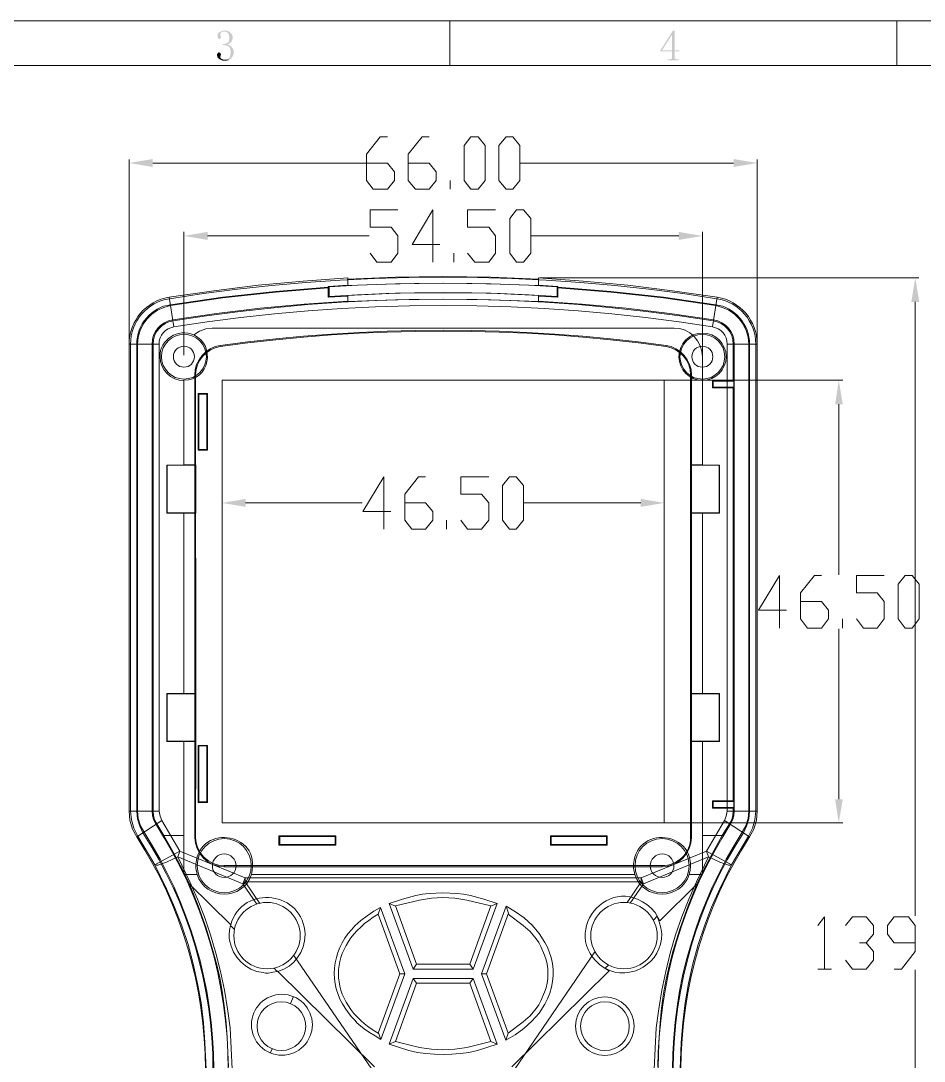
# Model space of a CAD drawing. Header units: millimetres. Extents: x 0 to 210, y 1 to 151.
# Drawn here: x 53.9 to 106.6, y 89.8 to 150.5 of the extents above; entities that cross this region are included whole.
import ezdxf

# ---------------------------------------------------------------- set-up
doc = ezdxf.new("R2010")
doc.units = ezdxf.units.MM

msp = doc.modelspace()

# ---------------------------------------------------------------- hatches: boundary and pattern name
h = msp.add_hatch(color=7)
h.dxf.hatch_style = 2
h.paths.add_polyline_path([(65.756916, 149.882883), (65.841573, 149.882883), (65.883901, 149.861719), (65.926229, 149.840555), (65.968557, 149.819391), (66.032049, 149.692406), (66.053213, 149.628914), (66.053213, 149.438437), (66.032049, 149.374945), (66.032049, 149.332617), (66.010885, 149.290289), (65.968557, 149.247961), (65.926229, 149.226797), (65.883901, 149.205632), (65.799244, 149.163304), (65.67226, 149.163304), (65.67226, 149.099812), (65.799244, 149.099812), (65.841573, 149.078648), (65.905065, 149.078648), (65.989721, 149.03632), (66.010885, 149.015156), (66.053213, 148.993992), (66.053213, 148.972828), (66.074378, 148.951663), (66.095542, 148.909335), (66.116706, 148.845843), (66.116706, 148.803515), (66.13787, 148.740023), (66.13787, 148.634202), (66.116706, 148.57071), (66.116706, 148.528382), (66.095542, 148.46489), (66.095542, 148.422561), (66.074378, 148.401397), (66.053213, 148.359069), (66.032049, 148.359069), (66.010885, 148.316741), (65.926229, 148.274413), (65.862737, 148.253249), (65.756916, 148.253249), (66.053213, 148.253249), (66.13787, 148.295577), (66.201362, 148.359069), (66.307182, 148.57071), (66.307182, 148.782351), (66.286018, 148.824679), (66.264854, 148.888171), (66.24369, 148.930499), (66.222526, 148.930499), (66.201362, 148.972828), (66.159034, 149.015156), (66.13787, 149.03632), (66.095542, 149.057484), (66.032049, 149.099812), (65.989721, 149.120976), (65.926229, 149.14214), (65.968557, 149.14214), (66.032049, 149.184468), (66.116706, 149.226797), (66.13787, 149.269125), (66.180198, 149.290289), (66.180198, 149.311453), (66.222526, 149.396109), (66.24369, 149.459602), (66.24369, 149.60775), (66.222526, 149.650078), (66.222526, 149.692406), (66.201362, 149.734735), (66.053213, 149.882883), (66.010885, 149.904047), (65.947393, 149.925211), (65.905065, 149.946375), (65.862737, 149.946375), (65.799244, 149.946375), (65.67226, 149.946375), (65.587604, 149.904047), (65.460619, 149.840555), (65.418291, 149.798227), (65.375963, 149.713571), (65.375963, 149.523094), (65.397127, 149.50193), (65.481783, 149.459602), (65.502947, 149.480766), (65.545275, 149.50193), (65.56644, 149.523094), (65.56644, 149.586586), (65.524111, 149.671242), (65.524111, 149.734735), (65.545275, 149.798227), (65.608768, 149.861719), (65.67226, 149.882883)])
h = msp.add_hatch(color=7)
h.dxf.hatch_style = 2
h.paths.add_polyline_path([(91.873396, 149.692406), (91.873396, 148.803515), (91.301966, 148.803515), (92.042709, 148.803515), (92.042709, 149.946375), (91.936889, 149.946375), (91.196146, 148.782351), (91.196146, 148.740023), (91.873396, 148.740023), (91.873396, 148.337905), (91.852232, 148.295577), (91.831068, 148.295577), (91.78874, 148.274413), (91.619427, 148.274413), (91.619427, 148.210921), (92.275514, 148.210921), (92.275514, 148.274413), (92.127365, 148.274413), (92.085037, 148.295577), (92.042709, 148.337905), (92.042709, 148.740023), (92.317842, 148.740023), (92.317842, 148.803515), (91.301966, 148.803515)])
h = msp.add_hatch(color=7)
h.dxf.hatch_style = 2
h.paths.add_polyline_path([(65.439455, 148.67653), (65.418291, 148.67653), (65.375963, 148.634202), (65.375963, 148.613038), (65.333635, 148.57071), (65.333635, 148.507218), (65.354799, 148.443725), (65.354799, 148.401397), (65.397127, 148.359069), (65.418291, 148.316741), (65.460619, 148.295577), (65.481783, 148.274413), (65.524111, 148.253249), (65.587604, 148.232085), (65.67226, 148.189756), (65.862737, 148.189756), (65.926229, 148.210921), (65.968557, 148.210921), (66.053213, 148.253249), (65.693424, 148.253249), (65.56644, 148.316741), (65.524111, 148.359069), (65.524111, 148.401397), (65.545275, 148.46489), (65.545275, 148.507218), (65.56644, 148.549546), (65.56644, 148.57071), (65.545275, 148.613038), (65.524111, 148.634202), (65.502947, 148.655366)])
h = msp.add_hatch(color=7)
h.dxf.hatch_style = 2
h.paths.add_polyline_path([(61.587592, 142.45429), (61.587592, 141.98868), (60.211926, 142.221485)])
h = msp.add_hatch(color=7)
h.dxf.hatch_style = 2
h.paths.add_polyline_path([(95.471291, 142.45429), (95.471291, 141.98868), (96.846956, 142.221485)])
h = msp.add_hatch(color=7)
h.dxf.hatch_style = 2
h.paths.add_polyline_path([(64.783368, 138.200309), (64.783368, 137.734699), (63.407703, 137.967504)])
h = msp.add_hatch(color=7)
h.dxf.hatch_style = 2
h.paths.add_polyline_path([(92.275514, 138.200309), (92.275514, 137.734699), (93.651179, 137.967504)])
h = msp.add_hatch(color=7)
h.dxf.hatch_style = 2
h.paths.add_polyline_path([(105.841692, 134.11564), (106.307302, 134.11564), (106.074497, 135.51247)])
h = msp.add_hatch(color=7)
h.dxf.hatch_style = 2
h.paths.add_polyline_path([(101.397234, 128.147369), (101.84168, 128.147369), (101.608875, 129.544198)])
h = msp.add_hatch(color=7)
h.dxf.hatch_style = 2
h.paths.add_polyline_path([(67.005597, 122.623543), (67.005597, 122.157933), (65.629932, 122.390738)])
h = msp.add_hatch(color=7)
h.dxf.hatch_style = 2
h.paths.add_polyline_path([(90.053285, 122.623543), (90.053285, 122.157933), (91.428951, 122.390738)])
h = msp.add_hatch(color=7)
h.dxf.hatch_style = 2
h.paths.add_polyline_path([(101.397234, 105.099681), (101.84168, 105.099681), (101.608875, 103.724015)])

# ---------------------------------------------------------------- linework, layer by layer
at = {"color": 7, "lineweight": 0}
for points in [[(0.127091, 150.517806), (209.884331, 150.517806)], [(78.920977, 150.517806), (78.920977, 147.914623)], [(104.995129, 150.517806), (104.995129, 147.914623)], [(2.730273, 147.914623), (207.259984, 147.914623)], [(74.053237, 142.221485), (75.280754, 142.221485), (75.682872, 141.713547), (75.682872, 141.205609), (75.280754, 140.697671), (74.455355, 140.697671), (74.053237, 141.205609), (74.053237, 142.729423), (74.857473, 143.745299), (75.280754, 143.745299)], [(76.487107, 142.221485), (77.714624, 142.221485), (78.116742, 141.713547), (78.116742, 141.205609), (77.714624, 140.697671), (76.910389, 140.697671), (76.487107, 141.205609), (76.487107, 142.729423), (77.312506, 143.745299), (77.714624, 143.745299)], [(60.211926, 130.644731), (60.211926, 142.433126)], [(61.587592, 142.221485), (74.010909, 142.221485)], [(95.471291, 142.221485), (83.047973, 142.221485)], [(96.846956, 131.406638), (96.846956, 142.433126)], [(78.942141, 140.697671), (78.942141, 141.205609)], [(74.264878, 136.951628), (74.666996, 136.44369), (75.492395, 136.44369), (75.894513, 136.951628), (75.894513, 137.967504), (75.492395, 138.475442), (74.264878, 138.475442), (74.264878, 139.491318), (75.894513, 139.491318)], [(78.328382, 137.459566), (76.719912, 137.459566), (77.926265, 139.491318), (77.926265, 136.44369)], [(79.958017, 136.951628), (80.381299, 136.44369), (81.185534, 136.44369), (81.587651, 136.951628), (81.587651, 137.967504), (81.185534, 138.475442), (79.958017, 138.475442), (79.958017, 139.491318), (81.587651, 139.491318)], [(63.407703, 131.00452), (63.407703, 138.200309)], [(64.783368, 137.967504), (74.22255, 137.967504)], [(92.275514, 137.967504), (83.682896, 137.967504)], [(93.651179, 131.00452), (93.651179, 138.200309)], [(79.153782, 136.44369), (79.153782, 136.951628)], [(72.973869, 135.51247), (70.370687, 135.321993), (67.74634, 135.089188), (65.143158, 134.771727), (62.539975, 134.390773), (62.295444, 134.340039), (62.059125, 134.267964), (61.832088, 134.175697), (61.615403, 134.064384), (61.410138, 133.935172), (61.217365, 133.789209), (61.038152, 133.627642), (60.873568, 133.451617), (60.724685, 133.262282), (60.59257, 133.060784), (60.478293, 132.84827), (60.382925, 132.625887), (60.307535, 132.394782), (60.253192, 132.156102), (60.220966, 131.910995), (60.211926, 131.660607)], [(94.497743, 134.306117), (92.516733, 134.601691), (90.529713, 134.857855), (88.537539, 135.074609), (86.541072, 135.251953), (84.54117, 135.389888), (82.538692, 135.488412), (80.534496, 135.547527), (78.529441, 135.567232), (76.524387, 135.547527), (74.520191, 135.488412), (72.517712, 135.389888), (70.51781, 135.251953), (68.521343, 135.074609), (66.52917, 134.857855), (64.542149, 134.601691), (62.56114, 134.306117)], [(84.085013, 135.448978), (81.312518, 135.554798), (78.518859, 135.597126), (75.746364, 135.554798), (72.973869, 135.448978)], [(72.973869, 135.51247), (72.973869, 135.068024)], [(84.085013, 135.068024), (84.085013, 135.51247)], [(96.846956, 131.660607), (96.837916, 131.910995), (96.80569, 132.156102), (96.751347, 132.394782), (96.675957, 132.625887), (96.580589, 132.84827), (96.466313, 133.060784), (96.334198, 133.262282), (96.185314, 133.451617), (96.020731, 133.627642), (95.841518, 133.789209), (95.648744, 133.935172), (95.44348, 134.064384), (95.226794, 134.175697), (94.999757, 134.267964), (94.763438, 134.340039), (94.518907, 134.390773), (91.915725, 134.771727), (89.312542, 135.089188), (86.688196, 135.321993), (84.085013, 135.51247)], [(84.148506, 135.51247), (106.286138, 135.51247)], [(71.831009, 134.94104), (68.741052, 134.687071), (65.67226, 134.348445), (62.624632, 133.904), (62.22696, 133.800196), (61.862444, 133.632239), (61.536924, 133.406974), (61.256241, 133.131246), (61.026237, 132.8119), (60.852752, 132.455781), (60.741626, 132.069735), (60.6987, 131.660607)], [(71.831009, 134.983368), (68.741052, 134.729399), (65.67226, 134.390773), (62.624632, 133.946328)], [(72.973869, 135.089188), (71.831009, 135.025696)], [(71.831009, 134.983368), (71.831009, 135.025696)], [(71.873337, 135.004532), (71.831009, 135.025696)], [(71.831009, 134.983368), (71.831009, 134.94104)], [(71.831009, 134.390773), (71.831009, 134.94104)], [(85.185546, 135.004532), (83.522822, 135.091236), (81.858982, 135.153193), (80.194397, 135.190389), (78.529441, 135.202813), (76.864485, 135.190451), (75.199901, 135.153292), (73.536061, 135.091323), (71.873337, 135.004532)], [(71.873337, 134.433102), (71.873337, 135.004532)], [(84.085013, 135.068024), (81.312518, 135.173845), (78.518859, 135.216173), (75.746364, 135.173845), (72.973869, 135.068024)], [(85.227874, 135.025696), (84.085013, 135.089188)], [(85.227874, 135.025696), (85.185546, 135.004532)], [(85.185546, 134.433102), (85.185546, 135.004532)], [(85.227874, 134.983368), (85.227874, 135.025696)], [(94.434251, 133.946328), (91.386622, 134.390773), (88.31783, 134.729399), (85.227874, 134.983368)], [(85.227874, 134.94104), (85.227874, 134.983368)], [(85.227874, 134.390773), (85.227874, 134.94104)], [(96.360182, 131.660607), (96.317257, 132.069735), (96.206131, 132.455781), (96.032645, 132.8119), (95.802641, 133.131246), (95.521958, 133.406974), (95.196439, 133.632239), (94.831922, 133.800196), (94.434251, 133.904), (91.386622, 134.348445), (88.31783, 134.687071), (85.227874, 134.94104)], [(62.56114, 134.306117), (62.323816, 134.260697), (62.094302, 134.193513), (61.873661, 134.105805), (61.662956, 133.998808), (61.46325, 133.87376), (61.275607, 133.731897), (61.101091, 133.574456), (60.940764, 133.402675), (60.795691, 133.217791), (60.666933, 133.02104), (60.555556, 132.813659), (60.462621, 132.596886), (60.389193, 132.371957), (60.336335, 132.14011), (60.305111, 131.90258), (60.296583, 131.660607)], [(95.450127, 131.660607), (95.436207, 131.90259), (95.373357, 132.136484), (95.267245, 132.355952), (95.123538, 132.554657), (94.947903, 132.726262), (94.746007, 132.86443), (94.523518, 132.962824), (94.286102, 133.015108), (92.330354, 133.30969), (90.369072, 133.564994), (88.403047, 133.78102), (86.433069, 133.95777), (84.459929, 134.095241), (82.484417, 134.193435), (80.507325, 134.252351), (78.529441, 134.27199), (76.551558, 134.252351), (74.574465, 134.193435), (72.598953, 134.095241), (70.625813, 133.95777), (68.655835, 133.78102), (66.68981, 133.564994), (64.728528, 133.30969), (62.77278, 133.015108), (62.535364, 132.962824), (62.312875, 132.86443), (62.110979, 132.726262), (61.935344, 132.554657), (61.791637, 132.355952), (61.685525, 132.136484), (61.622676, 131.90259), (61.608756, 131.660607)], [(62.539975, 134.390773), (62.815109, 132.655319)], [(72.973869, 134.157969), (70.413015, 133.988656), (67.852161, 133.755851), (65.312471, 133.43839), (62.751616, 133.0786)], [(72.973869, 134.454266), (71.831009, 134.390773)], [(71.831009, 134.390773), (71.873337, 134.433102)], [(85.185546, 134.433102), (83.523777, 134.530917), (81.860073, 134.60081), (80.195079, 134.642769), (78.529441, 134.65678), (76.863803, 134.642831), (75.19881, 134.60091), (73.535106, 134.531004), (71.873337, 134.433102)], [(84.085013, 134.496594), (81.312518, 134.623578), (78.518859, 134.644742), (75.746364, 134.623578), (72.973869, 134.496594)], [(72.973869, 134.136804), (72.973869, 134.496594)], [(84.085013, 134.136804), (81.312518, 134.242625), (78.518859, 134.284953), (75.746364, 134.242625), (72.973869, 134.136804)], [(84.085013, 134.136804), (84.085013, 134.496594)], [(85.227874, 134.390773), (84.085013, 134.454266)], [(94.307266, 133.0786), (91.746412, 133.43839), (89.206722, 133.755851), (86.645868, 133.988656), (84.085013, 134.157969)], [(85.185546, 134.433102), (85.227874, 134.390773)], [(94.518907, 134.390773), (94.243774, 132.655319)], [(96.7623, 131.660607), (96.753772, 131.90258), (96.722547, 132.14011), (96.669689, 132.371957), (96.596261, 132.596886), (96.503327, 132.813659), (96.391949, 133.02104), (96.263192, 133.217791), (96.118118, 133.402675), (95.957791, 133.574456), (95.783275, 133.731897), (95.595632, 133.87376), (95.395927, 133.998808), (95.185222, 134.105805), (94.96458, 134.193513), (94.735066, 134.260697), (94.497743, 134.306117)], [(62.624632, 133.946328), (62.420282, 133.913919), (62.22206, 133.860338), (62.030976, 133.786967), (61.848042, 133.695186), (61.674268, 133.586377), (61.510665, 133.46192), (61.358243, 133.323198), (61.218014, 133.17159), (61.090987, 133.008478), (60.978174, 132.835244), (60.880584, 132.653269), (60.79923, 132.463932), (60.73512, 132.268617), (60.689267, 132.068703), (60.662681, 131.865573), (60.656372, 131.660607)], [(94.243774, 132.655319), (92.293042, 132.949614), (90.336878, 133.204713), (88.376058, 133.420606), (86.41136, 133.597286), (84.443559, 133.734741), (82.473432, 133.832963), (80.501757, 133.891943), (78.529309, 133.911672), (76.556865, 133.892139), (74.585202, 133.833335), (72.615096, 133.735253), (70.647324, 133.597881), (68.682663, 133.421211), (66.721889, 133.205233), (64.765779, 132.949939), (62.815109, 132.655319)], [(96.40251, 131.660607), (96.396201, 131.865573), (96.369615, 132.068703), (96.323762, 132.268617), (96.259653, 132.463932), (96.178298, 132.653269), (96.080709, 132.835244), (95.967895, 133.008478), (95.840869, 133.17159), (95.700639, 133.323198), (95.548217, 133.46192), (95.384614, 133.586377), (95.21084, 133.695186), (95.027906, 133.786967), (94.836823, 133.860338), (94.638601, 133.913919), (94.434251, 133.946328)], [(106.074497, 134.11564), (106.074497, 98.30601)], [(62.751616, 133.0786), (62.498276, 133.008585), (62.267686, 132.901682), (62.063122, 132.761015), (61.887857, 132.58971), (61.745165, 132.390892), (61.638319, 132.167685), (61.570594, 131.923215), (61.545264, 131.660607)], [(95.513619, 131.660607), (95.488288, 131.923215), (95.420563, 132.167685), (95.313717, 132.390892), (95.171025, 132.58971), (94.99576, 132.761015), (94.791196, 132.901682), (94.560607, 133.008585), (94.307266, 133.0786)], [(62.815109, 132.655319), (62.642824, 132.61291), (62.479162, 132.539925), (62.329306, 132.439947), (62.19844, 132.316561), (62.091747, 132.17335), (62.014412, 132.013898), (61.971616, 131.841789), (61.968545, 131.660607)], [(65.058502, 132.591826), (64.677548, 132.549498), (64.317759, 132.40135), (63.979133, 132.189709)], [(93.016257, 129.861659), (92.993167, 130.167034), (92.909577, 130.46186), (92.772581, 130.738398), (92.589272, 130.988911), (92.366743, 131.205661), (92.112088, 131.38091), (91.832399, 131.506919), (91.534771, 131.57595), (89.915832, 131.784284), (88.294202, 131.96484), (86.670266, 132.117619), (85.044408, 132.242619), (83.417012, 132.339841), (81.788462, 132.409286), (80.159144, 132.450953), (78.529441, 132.464842), (76.899738, 132.450953), (75.27042, 132.409286), (73.641871, 132.339841), (72.014475, 132.242619), (70.388616, 132.117619), (68.76468, 131.96484), (67.14305, 131.784284), (65.524111, 131.57595), (65.226483, 131.506919), (64.946795, 131.38091), (64.69214, 131.205661), (64.469611, 130.988911), (64.286302, 130.738398), (64.149306, 130.46186), (64.065716, 130.167034), (64.042625, 129.861659)], [(92.000381, 132.591826), (65.058502, 132.591826)], [(91.534771, 131.512458), (89.917406, 131.723272), (88.29672, 131.905978), (86.673188, 132.060575), (85.047285, 132.187063), (83.419484, 132.285443), (81.79026, 132.355714), (80.160088, 132.397877), (78.529441, 132.411932), (76.898794, 132.397877), (75.268622, 132.355714), (73.639398, 132.285443), (72.011598, 132.187063), (70.385694, 132.060575), (68.762163, 131.905978), (67.141477, 131.723272), (65.524111, 131.512458)], [(93.651179, 130.919864), (93.618224, 131.250156), (93.522459, 131.561863), (93.370518, 131.84695), (93.169035, 132.09738), (92.924646, 132.305119), (92.643984, 132.46213), (92.333684, 132.560378), (92.000381, 132.591826)], [(95.090337, 131.660607), (95.087266, 131.841789), (95.044471, 132.013898), (94.967135, 132.17335), (94.860442, 132.316561), (94.729576, 132.439947), (94.579721, 132.539925), (94.416059, 132.61291), (94.243774, 132.655319)], [(63.979133, 132.189709), (63.808041, 132.255759), (63.634287, 132.297009), (63.459816, 132.314619), (63.286572, 132.309749), (63.116498, 132.283557), (62.951538, 132.237204), (62.793637, 132.171848), (62.644738, 132.08865), (62.506784, 131.988769), (62.38172, 131.873364), (62.27149, 131.743594), (62.178037, 131.60062), (62.103305, 131.4456), (62.049237, 131.279694), (62.017779, 131.104062), (62.010873, 130.919864), (62.039282, 130.640341), (62.121737, 130.379783), (62.252101, 130.143696), (62.424234, 129.937586), (62.632, 129.766958), (62.869259, 129.63732), (63.129873, 129.554177), (63.407703, 129.523034)], [(63.407703, 129.544198), (63.673236, 129.564495), (63.912582, 129.627939), (64.124787, 129.729427), (64.308896, 129.863858), (64.463954, 130.026132), (64.589006, 130.211146), (64.683097, 130.413799), (64.745273, 130.62899), (64.774578, 130.851617), (64.770058, 131.076579), (64.730758, 131.298775), (64.655723, 131.513103), (64.543997, 131.714462), (64.394627, 131.89775), (64.206657, 132.057866), (63.979133, 132.189709)], [(60.211926, 104.401266), (60.211926, 131.660607)], [(60.211926, 131.660607), (61.968545, 131.660607)], [(60.296583, 131.660607), (60.296583, 104.401266)], [(60.656372, 104.401266), (60.656372, 131.660607)], [(60.6987, 104.401266), (60.6987, 131.660607)], [(61.545264, 104.401266), (61.545264, 131.660607)], [(61.608756, 104.401266), (61.608756, 131.660607)], [(61.968545, 131.660607), (61.968545, 104.401266)], [(65.524111, 131.512458), (65.228895, 131.439529), (64.957426, 131.317914), (64.714306, 131.152896), (64.504135, 130.949758), (64.331513, 130.713782), (64.201042, 130.450252), (64.117322, 130.164451), (64.084954, 129.861659)], [(65.524111, 131.57595), (65.524111, 131.512458)], [(91.534771, 131.57595), (91.534771, 131.512458)], [(92.952765, 129.861659), (92.934905, 130.164364), (92.858436, 130.450352), (92.729891, 130.714217), (92.555806, 130.950552), (92.342716, 131.15395), (92.097157, 131.319005), (91.825664, 131.44031), (91.534771, 131.512458)], [(95.090337, 104.401266), (95.090337, 131.660607)], [(95.090337, 131.660607), (96.846956, 131.660607)], [(95.450127, 131.660607), (95.450127, 129.544198)], [(95.513619, 131.660607), (95.513619, 104.401266)], [(96.360182, 131.660607), (96.360182, 104.401266)], [(96.40251, 131.660607), (96.40251, 104.401266)], [(96.7623, 104.401266), (96.7623, 131.660607)], [(96.846956, 131.660607), (96.846956, 104.401266)], [(93.651179, 124.591802), (93.651179, 130.919864)], [(63.407703, 124.591802), (63.407703, 129.544198)], [(64.042625, 102.877452), (64.042625, 129.861659)], [(64.042625, 129.861659), (64.084954, 129.861659)], [(64.084954, 129.861659), (64.106118, 108.485934)], [(65.629932, 129.544198), (65.629932, 103.724015)], [(91.428951, 129.544198), (65.629932, 129.544198)], [(86.518883, 129.544198), (101.84168, 129.544198)], [(91.428951, 129.544198), (91.428951, 103.724015)], [(92.952765, 124.591802), (92.952765, 129.861659)], [(92.952765, 129.861659), (93.016257, 129.861659)], [(93.016257, 102.877452), (93.016257, 129.861659)], [(94.243774, 129.099752), (94.243774, 129.544198)], [(95.450127, 129.544198), (94.243774, 129.544198)], [(94.286102, 129.50187), (94.243774, 129.544198)], [(94.286102, 129.50187), (94.286102, 129.142081)], [(94.286102, 129.50187), (95.492455, 129.50187)], [(95.492455, 129.50187), (95.450127, 129.544198)], [(95.492455, 129.50187), (95.492455, 129.142081)], [(64.233102, 128.782291), (64.233102, 125.45953)], [(64.27543, 128.739963), (64.233102, 128.782291)], [(64.783368, 128.782291), (64.233102, 128.782291)], [(64.27543, 125.501858), (64.27543, 128.739963)], [(64.27543, 128.739963), (64.74104, 128.739963)], [(64.74104, 128.739963), (64.783368, 128.782291)], [(64.74104, 125.501858), (64.74104, 128.739963)], [(64.783368, 128.782291), (64.783368, 125.45953)], [(94.286102, 129.142081), (94.243774, 129.099752)], [(95.450127, 129.099752), (94.243774, 129.099752)], [(94.286102, 129.142081), (95.492455, 129.142081)], [(95.492455, 129.142081), (95.450127, 129.099752)], [(95.450127, 129.099752), (95.450127, 105.015024)], [(101.608875, 128.147369), (101.608875, 118.200249)], [(64.27543, 125.501858), (64.233102, 125.45953)], [(64.783368, 125.45953), (64.233102, 125.45953)], [(64.27543, 125.501858), (64.74104, 125.501858)], [(64.74104, 125.501858), (64.783368, 125.45953)], [(62.412991, 121.798143), (62.412991, 124.591802)], [(62.434155, 124.591802), (62.412991, 124.591802)], [(63.407703, 124.591802), (62.412991, 124.591802)], [(62.434155, 121.819307), (62.434155, 124.591802)], [(64.06379, 124.591802), (62.434155, 124.591802)], [(64.106118, 124.612967), (63.407703, 124.612967)], [(64.06379, 121.819307), (64.06379, 124.591802)], [(64.106118, 124.591802), (64.06379, 124.591802)], [(64.106118, 124.591802), (64.106118, 124.612967)], [(64.106118, 121.798143), (64.106118, 124.612967)], [(92.952765, 121.798143), (92.952765, 124.612967)], [(93.651179, 124.612967), (92.952765, 124.612967)], [(92.952765, 124.612967), (92.952765, 124.591802), (92.995093, 124.591802)], [(92.952765, 102.877452), (92.952765, 124.591802)], [(92.995093, 121.819307), (92.995093, 124.591802)], [(94.624727, 124.591802), (92.995093, 124.591802)], [(94.645891, 124.591802), (93.651179, 124.591802)], [(94.624727, 124.591802), (94.645891, 124.591802)], [(94.624727, 121.819307), (94.624727, 124.591802)], [(94.645891, 121.798143), (94.645891, 124.591802)], [(75.471231, 121.8828), (73.841597, 121.8828), (75.069113, 123.914552), (75.069113, 120.866924)], [(76.29663, 122.390738), (77.502983, 122.390738), (77.926265, 121.8828), (77.926265, 121.374862), (77.502983, 120.866924), (76.698748, 120.866924), (76.29663, 121.374862), (76.29663, 122.898676), (77.100866, 123.914552), (77.502983, 123.914552)], [(79.555899, 121.374862), (79.958017, 120.866924), (80.762252, 120.866924), (81.185534, 121.374862), (81.185534, 122.390738), (80.762252, 122.898676), (79.555899, 122.898676), (79.555899, 123.914552), (81.185534, 123.914552)], [(65.629932, 123.787567), (65.629932, 122.179097)], [(91.428951, 123.787567), (91.428951, 122.179097)], [(67.005597, 122.390738), (73.799268, 122.390738)], [(90.053285, 122.390738), (83.259614, 122.390738)], [(62.434155, 121.819307), (62.412991, 121.798143)], [(63.407703, 121.798143), (62.412991, 121.798143)], [(64.06379, 121.819307), (62.434155, 121.819307)], [(63.407703, 111.279593), (63.407703, 121.798143)], [(64.106118, 121.798143), (63.407703, 121.798143)], [(64.084954, 121.798143), (64.06379, 121.819307)], [(64.106118, 121.798143), (64.106118, 121.819307)], [(92.995093, 121.819307), (92.952765, 121.798143)], [(92.952765, 121.798143), (92.952765, 121.819307)], [(93.651179, 121.798143), (92.952765, 121.798143)], [(94.624727, 121.819307), (92.995093, 121.819307)], [(93.651179, 111.279593), (93.651179, 121.798143)], [(94.645891, 121.798143), (93.651179, 121.798143)], [(94.624727, 121.819307), (94.645891, 121.798143)], [(78.7305, 120.866924), (78.7305, 121.374862)], [(98.561247, 116.126169), (96.931613, 116.126169), (98.159129, 118.157921), (98.159129, 115.089129)], [(99.386646, 116.634107), (100.592999, 116.634107), (101.016281, 116.126169), (101.016281, 115.618231), (100.592999, 115.089129), (99.788764, 115.089129), (99.386646, 115.618231), (99.386646, 117.142045), (100.190882, 118.157921), (100.592999, 118.157921)], [(102.645915, 115.618231), (103.048033, 115.089129), (103.852268, 115.089129), (104.254386, 115.618231), (104.254386, 116.634107), (103.852268, 117.142045), (102.645915, 117.142045), (102.645915, 118.157921), (104.254386, 118.157921)], [(101.820516, 115.089129), (101.820516, 115.618231)], [(101.608875, 105.099681), (101.608875, 115.0468)], [(62.412991, 108.46477), (62.412991, 111.279593)], [(62.434155, 111.258429), (62.412991, 111.279593)], [(63.407703, 111.279593), (62.412991, 111.279593)], [(62.434155, 108.485934), (62.434155, 111.258429)], [(64.06379, 111.258429), (62.434155, 111.258429)], [(64.106118, 111.279593), (63.407703, 111.279593)], [(64.106118, 111.279593), (64.06379, 111.258429)], [(64.06379, 108.485934), (64.06379, 111.258429)], [(64.106118, 111.279593), (64.106118, 111.300757)], [(64.106118, 108.46477), (64.106118, 111.279593)], [(92.952765, 108.46477), (92.952765, 111.279593)], [(93.651179, 111.279593), (92.952765, 111.279593)], [(92.952765, 111.279593), (92.995093, 111.258429)], [(92.995093, 108.485934), (92.995093, 111.258429)], [(94.624727, 111.258429), (92.995093, 111.258429)], [(94.645891, 111.279593), (93.651179, 111.279593)], [(94.624727, 111.258429), (94.645891, 111.279593)], [(94.624727, 108.485934), (94.624727, 111.258429)], [(94.645891, 108.46477), (94.645891, 111.279593)], [(62.434155, 108.485934), (62.412991, 108.46477)], [(63.407703, 108.46477), (62.412991, 108.46477)], [(64.06379, 108.485934), (62.434155, 108.485934)], [(63.407703, 100.8457), (63.407703, 108.46477)], [(64.106118, 108.46477), (63.407703, 108.46477)], [(64.084954, 108.485934), (64.06379, 108.485934)], [(64.106118, 108.485934), (64.084954, 102.877452)], [(64.106118, 108.485934), (64.106118, 108.46477)], [(64.233102, 108.231965), (64.233102, 104.909204)], [(64.27543, 108.210801), (64.233102, 108.231965)], [(64.783368, 108.231965), (64.233102, 108.231965)], [(64.27543, 104.951532), (64.27543, 108.210801)], [(64.27543, 108.210801), (64.74104, 108.210801)], [(64.74104, 108.210801), (64.783368, 108.231965)], [(64.74104, 104.951532), (64.74104, 108.210801)], [(64.783368, 108.231965), (64.783368, 104.909204)], [(92.995093, 108.485934), (92.952765, 108.485934)], [(92.952765, 108.485934), (92.952765, 108.46477)], [(93.651179, 108.46477), (92.952765, 108.46477)], [(94.624727, 108.485934), (92.995093, 108.485934)], [(94.645891, 108.46477), (93.651179, 108.46477)], [(93.651179, 100.8457), (93.651179, 108.46477)], [(94.624727, 108.485934), (94.645891, 108.46477)], [(95.450127, 105.015024), (94.243774, 105.015024)], [(94.243774, 104.570579), (94.243774, 105.015024)], [(94.286102, 104.972696), (94.243774, 105.015024)], [(95.492455, 104.972696), (95.450127, 105.015024)], [(64.27543, 104.951532), (64.233102, 104.909204)], [(64.783368, 104.909204), (64.233102, 104.909204)], [(64.27543, 104.951532), (64.74104, 104.951532)], [(64.74104, 104.951532), (64.783368, 104.909204)], [(94.286102, 104.612907), (94.243774, 104.570579)], [(95.450127, 104.570579), (94.243774, 104.570579)], [(94.286102, 104.972696), (95.492455, 104.972696)], [(94.286102, 104.972696), (94.286102, 104.612907)], [(94.286102, 104.612907), (95.492455, 104.612907)], [(95.492455, 104.612907), (95.450127, 104.570579)], [(95.450127, 104.570579), (95.450127, 104.401266)], [(95.492455, 104.972696), (95.492455, 104.612907)], [(60.211926, 104.401266), (61.968545, 104.401266)], [(60.211926, 104.401266), (60.254254, 103.872164), (60.402403, 103.364226), (60.656372, 102.898616)], [(60.296583, 104.401266), (60.338911, 103.893328), (60.487059, 103.406554), (60.719864, 102.940944)], [(60.656372, 104.401266), (60.6987, 103.95682), (60.825685, 103.533539), (61.016161, 103.131421)], [(60.656372, 102.898616), (62.116694, 103.851)], [(60.6987, 104.401266), (60.741028, 103.977984), (60.868013, 103.554703), (61.079654, 103.173749)], [(61.545264, 104.401266), (61.566428, 104.126133), (61.651084, 103.872164), (61.778068, 103.618195)], [(61.608756, 104.401266), (61.62992, 104.147297), (61.693412, 103.893328), (61.820397, 103.660523), (62.243678, 102.983272)], [(61.968545, 104.401266), (62.010873, 104.104969), (62.116694, 103.851)], [(63.174898, 102.073217), (62.116694, 103.851)], [(94.942189, 103.851), (93.883984, 102.073217)], [(94.815204, 102.983272), (95.238486, 103.660523), (95.36547, 103.893328), (95.428963, 104.147297), (95.450127, 104.401266)], [(94.942189, 103.851), (95.048009, 104.104969), (95.090337, 104.401266)], [(96.40251, 102.898616), (94.942189, 103.851)], [(96.846956, 104.401266), (95.090337, 104.401266)], [(95.280814, 103.618195), (95.407798, 103.872164), (95.492455, 104.126133), (95.513619, 104.401266)], [(95.979229, 103.173749), (96.19087, 103.554703), (96.317854, 103.977984), (96.360182, 104.401266)], [(96.042721, 103.131421), (96.233198, 103.533539), (96.360182, 103.95682), (96.40251, 104.401266)], [(96.339018, 102.940944), (96.571823, 103.406554), (96.719972, 103.893328), (96.7623, 104.401266)], [(96.40251, 102.898616), (96.656479, 103.364226), (96.804628, 103.872164), (96.846956, 104.401266)], [(65.989721, 89.353602), (65.974703, 90.296033), (65.924522, 91.23698), (65.83962, 92.175308), (65.720441, 93.10988), (65.567429, 94.039559), (65.381026, 94.963211), (65.161677, 95.879698), (64.909824, 96.787883), (64.62591, 97.686632), (64.31038, 98.574808), (63.963676, 99.451274), (63.586242, 100.314895), (63.178521, 101.164533), (62.740956, 101.999054), (62.273991, 102.817319), (61.778068, 103.618195)], [(91.428951, 103.724015), (65.629932, 103.724015)], [(82.30723, 103.724015), (101.84168, 103.724015)], [(95.280814, 103.618195), (94.784892, 102.817319), (94.317927, 101.999054), (93.880362, 101.164533), (93.472641, 100.314895), (93.095206, 99.451274), (92.748502, 98.574808), (92.432972, 97.686632), (92.149059, 96.787883), (91.897205, 95.879698), (91.677856, 94.963211), (91.491453, 94.039559), (91.338441, 93.10988), (91.219262, 92.175308), (91.134361, 91.23698), (91.084179, 90.296033), (91.069161, 89.353602)], [(64.656384, 89.353602), (64.63886, 90.249482), (64.589341, 91.143691), (64.508041, 92.035178), (64.395173, 92.922892), (64.250952, 93.805782), (64.075591, 94.682797), (63.869305, 95.552886), (63.632307, 96.414999), (63.364811, 97.268083), (63.067031, 98.111089), (62.739182, 98.942965), (62.381476, 99.762661), (61.994129, 100.569125), (61.577353, 101.361306), (61.131363, 102.138153), (60.656372, 102.898616)], [(61.714576, 101.268981), (60.719864, 102.940944)], [(65.10083, 89.353602), (65.083688, 90.264284), (65.033506, 91.173616), (64.950558, 92.080471), (64.835121, 92.983722), (64.687471, 93.882242), (64.507884, 94.774904), (64.296635, 95.660582), (64.054001, 96.538147), (63.780257, 97.406474), (63.47568, 98.264436), (63.140545, 99.110905), (62.775128, 99.944755), (62.379706, 100.764858), (61.954553, 101.570088), (61.499946, 102.359318), (61.016161, 103.131421)], [(65.143158, 89.353602), (65.127734, 90.26827), (65.078913, 91.180788), (64.997036, 92.090161), (64.882443, 92.995395), (64.735475, 93.895498), (64.556475, 94.789475), (64.345781, 95.676333), (64.103737, 96.555079), (63.830682, 97.424718), (63.526958, 98.284257), (63.192905, 99.132702), (62.828865, 99.96906), (62.435179, 100.792338), (62.012188, 101.601541), (61.560232, 102.395676), (61.079654, 103.173749)], [(62.243678, 102.983272), (63.407703, 102.983272)], [(62.243678, 102.983272), (62.836273, 101.925068), (63.407703, 100.8457)], [(64.042625, 102.877452), (64.084954, 102.877452)], [(64.042625, 102.877452), (64.074692, 102.540408), (64.175414, 102.220853), (64.336494, 101.927579), (64.549638, 101.66938), (64.806548, 101.455046), (65.098928, 101.29337), (65.418483, 101.193144), (65.756916, 101.163161)], [(64.084954, 102.877452), (64.118746, 102.549733), (64.218122, 102.240099), (64.375319, 101.956845), (64.582574, 101.708269), (64.832124, 101.502665), (65.116207, 101.34833), (65.427058, 101.253561), (65.756916, 101.226653)], [(67.344223, 100.718715), (67.393219, 100.95249), (67.416539, 101.173731), (67.41578, 101.382257), (67.392542, 101.577884), (67.348424, 101.760431), (67.285023, 101.929715), (67.20394, 102.085553), (67.106772, 102.227764), (66.995118, 102.356165), (66.870577, 102.470574), (66.734748, 102.570809), (66.589229, 102.656686), (66.43562, 102.728024), (66.275518, 102.784641), (66.110524, 102.826354), (65.942234, 102.852981), (65.772249, 102.864339), (65.602167, 102.860247), (65.433587, 102.840521), (65.268107, 102.804979), (65.107326, 102.75344), (64.952843, 102.685721), (64.806256, 102.601639), (64.669165, 102.501012), (64.543168, 102.383658), (64.429864, 102.249395), (64.330851, 102.09804), (64.247729, 101.92941), (64.182096, 101.743325), (64.13555, 101.5396), (64.109691, 101.318054), (64.106118, 101.078505), (64.16961, 100.718715)], [(68.952693, 102.962108), (68.952693, 102.411842)], [(68.995021, 102.91978), (68.952693, 102.962108)], [(68.952693, 102.962108), (72.275454, 102.962108)], [(68.995021, 102.45417), (68.995021, 102.91978)], [(72.233126, 102.91978), (68.995021, 102.91978)], [(72.233126, 102.91978), (72.275454, 102.962108)], [(72.233126, 102.45417), (72.233126, 102.91978)], [(72.275454, 102.962108), (72.275454, 102.411842)], [(84.783428, 102.962108), (84.783428, 102.411842)], [(84.783428, 102.962108), (88.106189, 102.962108)], [(84.825756, 102.91978), (84.783428, 102.962108)], [(84.825756, 102.45417), (84.825756, 102.91978)], [(88.063861, 102.91978), (84.825756, 102.91978)], [(88.063861, 102.91978), (88.106189, 102.962108)], [(88.063861, 102.45417), (88.063861, 102.91978)], [(88.106189, 102.962108), (88.106189, 102.411842)], [(92.889272, 100.718715), (92.935023, 100.953707), (92.955654, 101.17596), (92.952727, 101.385305), (92.9278, 101.581573), (92.882433, 101.764594), (92.818185, 101.934198), (92.736617, 102.090216), (92.639288, 102.232476), (92.527757, 102.360811), (92.403585, 102.47505), (92.26833, 102.575023), (92.123552, 102.660561), (91.970811, 102.731494), (91.811667, 102.787652), (91.647678, 102.828866), (91.480406, 102.854965), (91.311408, 102.86578), (91.142246, 102.861142), (90.974478, 102.84088), (90.809663, 102.804824), (90.649363, 102.752806), (90.495136, 102.684655), (90.348541, 102.600202), (90.211139, 102.499276), (90.08449, 102.381709), (89.970151, 102.24733), (89.869684, 102.095969), (89.784648, 101.927457), (89.716602, 101.741625), (89.667106, 101.538302), (89.63772, 101.317318), (89.630003, 101.078505), (89.71466, 100.718715)], [(91.301966, 101.226653), (91.465421, 101.230505), (91.626647, 101.252592), (91.784399, 101.291843), (91.937434, 101.347189), (92.084506, 101.417562), (92.224371, 101.50189), (92.355783, 101.599105), (92.477499, 101.708136), (92.588272, 101.827915), (92.68686, 101.957372), (92.772016, 102.095437), (92.842496, 102.241041), (92.897056, 102.393114), (92.934451, 102.550587), (92.953435, 102.712389), (92.952765, 102.877452)], [(91.301966, 101.163161), (91.640399, 101.193144), (91.959954, 101.29337), (92.252335, 101.455046), (92.509245, 101.66938), (92.722388, 101.927579), (92.883469, 102.220853), (92.98419, 102.540408), (93.016257, 102.877452)], [(95.979229, 103.173749), (95.49865, 102.395672), (95.046695, 101.601526), (94.623703, 100.792308), (94.230017, 99.969011), (93.865977, 99.132631), (93.531925, 98.284164), (93.228201, 97.424604), (92.955146, 96.554946), (92.713101, 95.676187), (92.502408, 94.78932), (92.323407, 93.895342), (92.17644, 92.995246), (92.061847, 92.09003), (91.979969, 91.180687), (91.931148, 90.268212), (91.915725, 89.353602)], [(96.042721, 103.131421), (95.558936, 102.359318), (95.104329, 101.570088), (94.679177, 100.764858), (94.283754, 99.944755), (93.918337, 99.110905), (93.583202, 98.264436), (93.278625, 97.406474), (93.004881, 96.538147), (92.762247, 95.660582), (92.550998, 94.774904), (92.371411, 93.882242), (92.223761, 92.983722), (92.108324, 92.080471), (92.025377, 91.173616), (91.975194, 90.264284), (91.958053, 89.353602)], [(96.40251, 102.898616), (95.92752, 102.138153), (95.48153, 101.361306), (95.064754, 100.569125), (94.677406, 99.762661), (94.3197, 98.942965), (93.991851, 98.111089), (93.694071, 97.268083), (93.426576, 96.414999), (93.189578, 95.552886), (92.983291, 94.682797), (92.807931, 93.805782), (92.66371, 92.922892), (92.550842, 92.035178), (92.469541, 91.143691), (92.420022, 90.249482), (92.402498, 89.353602)], [(92.952765, 102.877452), (93.016257, 102.877452)], [(93.651179, 102.983272), (94.815204, 102.983272)], [(94.815204, 102.983272), (94.22261, 101.925068), (93.651179, 100.8457)], [(96.339018, 102.940944), (95.344306, 101.268981)], [(61.714576, 101.268981), (63.174898, 102.073217)], [(63.047914, 101.734591), (63.174898, 102.073217)], [(63.174898, 102.073217), (66.984433, 100.507074)], [(68.995021, 102.45417), (68.952693, 102.411842)], [(68.952693, 102.411842), (72.275454, 102.411842)], [(72.233126, 102.45417), (68.995021, 102.45417)], [(72.233126, 102.45417), (72.275454, 102.411842)], [(84.825756, 102.45417), (84.783428, 102.411842)], [(84.783428, 102.411842), (88.106189, 102.411842)], [(88.063861, 102.45417), (84.825756, 102.45417)], [(88.063861, 102.45417), (88.106189, 102.411842)], [(90.074449, 100.507074), (93.883984, 102.073217)], [(95.344306, 101.268981), (93.883984, 102.073217)], [(93.883984, 102.073217), (94.010969, 101.734591)], [(63.047914, 101.734591), (62.391827, 101.438294), (61.883889, 101.247817), (61.799233, 101.247817), (61.714576, 101.268981)], [(63.047914, 101.734591), (66.836285, 100.168449)], [(63.047914, 101.734591), (63.746328, 100.27427), (64.201786, 99.265404), (64.60764, 98.234779), (64.965578, 97.185471), (65.277285, 96.120553), (65.544449, 95.043103), (65.768755, 93.956195), (65.95189, 92.862905), (66.095542, 91.766308), (66.222526, 89.353602)], [(90.222598, 100.168449), (94.010969, 101.734591)], [(90.836356, 89.353602), (90.963341, 91.766308), (91.106992, 92.862905), (91.290127, 93.956195), (91.514434, 95.043103), (91.781597, 96.120553), (92.093304, 97.185471), (92.451242, 98.234779), (92.857096, 99.265404), (93.312554, 100.27427), (94.010969, 101.734591), (94.667055, 101.438294), (95.174994, 101.247817), (95.25965, 101.247817), (95.344306, 101.268981)], [(61.714576, 101.268981), (62.391827, 99.872152), (62.864396, 98.809411), (63.282289, 97.723749), (63.645396, 96.618205), (63.953604, 95.495816), (64.206802, 94.359621), (64.404879, 93.212658), (64.547722, 92.057965), (64.63522, 90.89858), (64.698712, 89.353602)], [(63.450031, 100.718715), (63.407703, 100.8457)], [(65.756916, 101.163161), (65.756916, 101.226653)], [(91.301966, 101.226653), (65.756916, 101.226653)], [(65.756916, 101.163161), (91.301966, 101.163161)], [(91.301966, 101.226653), (91.301966, 101.163161)], [(92.36017, 89.353602), (92.423663, 90.89858), (92.511161, 92.057965), (92.654004, 93.212658), (92.85208, 94.359621), (93.105278, 95.495816), (93.413487, 96.618205), (93.776593, 97.723749), (94.194487, 98.809411), (94.667055, 99.872152), (95.344306, 101.268981)], [(93.651179, 100.8457), (93.608851, 100.718715)], [(63.450031, 100.718715), (64.16961, 100.718715)], [(63.450031, 100.718715), (63.725164, 100.147285)], [(67.344223, 100.718715), (67.233278, 100.447203), (67.087486, 100.212131), (66.911816, 100.013448), (66.711235, 99.851104), (66.490711, 99.725046), (66.255213, 99.635224), (66.009708, 99.581586), (65.759165, 99.564082), (65.508552, 99.58266), (65.262836, 99.63727), (65.026987, 99.727859), (64.805971, 99.854377), (64.604757, 100.016773), (64.428314, 100.214996), (64.281609, 100.448993), (64.16961, 100.718715)], [(66.984433, 100.27427), (66.984433, 100.507074), (66.836285, 100.168449)], [(66.836285, 100.168449), (66.984433, 100.27427)], [(67.661684, 98.98326), (66.836285, 100.168449)], [(66.984433, 100.507074), (90.074449, 100.507074)], [(67.830997, 99.025589), (66.984433, 100.27427)], [(66.984433, 100.27427), (90.074449, 100.27427)], [(67.344223, 100.718715), (89.71466, 100.718715)], [(90.074449, 100.27427), (89.270214, 99.067917)], [(90.222598, 100.168449), (89.439527, 99.046753)], [(92.889272, 100.718715), (92.777215, 100.448993), (92.630467, 100.214996), (92.453994, 100.016773), (92.252763, 99.854377), (92.031739, 99.727859), (91.795891, 99.63727), (91.550184, 99.58266), (91.299585, 99.564082), (91.04906, 99.581586), (90.803577, 99.635224), (90.5681, 99.725046), (90.347598, 99.851104), (90.147036, 100.013448), (89.971382, 100.212131), (89.825601, 100.447203), (89.71466, 100.718715)], [(90.074449, 100.27427), (90.074449, 100.507074)], [(90.222598, 100.168449), (90.074449, 100.507074)], [(90.222598, 100.168449), (90.074449, 100.27427)], [(92.889272, 100.718715), (93.608851, 100.718715)], [(93.608851, 100.718715), (93.333718, 100.147285)], [(66.13787, 97.776908), (63.725164, 100.147285)], [(63.725164, 100.147285), (64.233102, 98.87744), (64.698712, 97.586431), (65.10083, 96.274258), (65.330154, 95.445246), (65.515249, 94.606991), (65.661719, 93.761229), (65.77517, 92.909697), (65.861207, 92.054131), (65.925435, 91.196266), (65.97346, 90.337839), (66.010885, 89.480587)], [(81.672308, 99.025589), (80.910401, 99.279558), (80.12733, 99.491198), (79.725212, 99.554691), (79.344258, 99.597019), (78.518859, 99.639347), (77.714624, 99.597019), (77.33367, 99.554691), (76.931553, 99.491198), (76.148482, 99.279558), (75.386575, 99.025589)], [(91.047997, 89.480587), (91.078681, 90.339214), (91.123824, 91.198002), (91.188064, 92.055526), (91.27604, 92.910359), (91.392389, 93.761074), (91.541749, 94.606247), (91.728757, 95.44445), (91.958053, 96.274258), (92.36017, 97.586431), (92.82578, 98.87744), (93.333718, 100.147285)], [(91.174982, 98.009712), (93.333718, 100.147285)], [(66.13787, 97.776908), (66.210731, 97.99647), (66.299427, 98.199113), (66.402779, 98.384997), (66.519609, 98.554281), (66.648737, 98.707125), (66.788985, 98.843691), (66.939173, 98.964139), (67.098124, 99.068628), (67.264658, 99.157319), (67.437596, 99.230371), (67.615759, 99.287947), (67.797969, 99.330205), (67.983047, 99.357305), (68.169813, 99.369409), (68.35709, 99.366676), (68.543697, 99.349267), (68.728457, 99.317341), (68.91019, 99.27106), (69.087718, 99.210582), (69.259862, 99.13607), (69.425442, 99.047682), (69.58328, 98.945579), (69.732198, 98.829921), (69.871016, 98.700869), (69.998555, 98.558582), (70.113637, 98.403222), (70.215083, 98.234947), (70.301713, 98.053919), (70.37235, 97.860298), (70.425814, 97.654244), (70.460926, 97.435917), (70.476507, 97.205477), (70.450317, 96.840959), (70.366189, 96.491983), (70.22849, 96.164304), (70.041585, 95.863674), (69.809838, 95.595849), (69.537615, 95.366583), (69.229281, 95.181629), (68.889201, 95.046741)], [(76.783404, 95.194889), (75.386575, 99.025589)], [(75.746364, 98.856276), (75.386575, 99.025589)], [(81.312518, 98.87744), (79.915689, 99.216065), (79.217274, 99.321886), (78.518859, 99.364214), (77.841608, 99.321886), (77.143194, 99.216065), (75.746364, 98.87744)], [(81.672308, 99.025589), (80.275478, 95.194889)], [(81.312518, 98.856276), (81.672308, 99.025589)], [(88.21201, 95.089069), (87.913487, 95.269143), (87.654187, 95.462712), (87.432655, 95.667952), (87.247436, 95.883038), (87.097077, 96.106146), (86.980122, 96.335452), (86.895118, 96.569132), (86.84061, 96.80536), (86.815144, 97.042314), (86.817265, 97.278168), (86.845519, 97.511099), (86.898452, 97.739281), (86.974609, 97.960892), (87.072535, 98.174106), (87.190777, 98.377099), (87.32788, 98.568047), (87.48239, 98.745126), (87.652852, 98.906512), (87.837811, 99.050379), (88.035815, 99.174905), (88.245407, 99.278264), (88.465134, 99.358632), (88.693541, 99.414186), (88.929175, 99.4431), (89.170579, 99.44355), (89.416301, 99.413713), (89.664886, 99.351764), (89.914879, 99.255878), (90.164827, 99.124232), (90.413273, 98.955001), (90.658766, 98.74636), (90.899848, 98.496486), (91.174982, 98.009712)], [(74.730488, 91.448846), (74.450672, 91.623635), (74.188936, 91.806565), (73.945277, 91.997096), (73.719692, 92.194684), (73.512179, 92.398788), (73.322735, 92.608864), (73.151357, 92.824372), (72.998042, 93.044767), (72.862789, 93.269509), (72.745593, 93.498054), (72.646453, 93.72986), (72.565365, 93.964386), (72.502327, 94.201088), (72.457337, 94.439424), (72.430391, 94.678852), (72.421486, 94.91883), (72.430621, 95.158815), (72.457792, 95.398265), (72.502997, 95.636638), (72.566233, 95.87339), (72.647497, 96.107981), (72.746787, 96.339867), (72.864099, 96.568506), (72.999431, 96.793356), (73.152781, 97.013875), (73.324146, 97.22952), (73.513522, 97.439748), (73.720907, 97.644018), (73.9463, 97.841787), (74.189696, 98.032513), (74.451093, 98.215654), (74.730488, 98.390666)], [(72.973869, 97.247805), (73.18551, 97.48061), (73.375987, 97.713415), (73.722185, 98.020361), (74.090275, 98.305481), (74.476883, 98.56441), (74.878637, 98.792784)], [(74.730488, 98.390666), (74.878637, 98.792784)], [(74.730488, 98.390666), (76.000333, 94.919756)], [(74.878637, 98.792784), (76.29663, 94.919756)], [(75.746364, 98.87744), (76.973881, 95.470022)], [(81.312518, 98.87744), (80.085001, 95.470022)], [(80.762252, 94.919756), (82.20141, 98.856276)], [(82.349558, 98.454158), (81.058549, 94.919756)], [(82.20141, 98.856276), (82.751676, 98.538815), (83.259614, 98.179025), (83.725224, 97.755743), (84.127342, 97.26897)], [(82.349558, 98.454158), (82.20141, 98.856276)], [(82.328394, 91.448846), (83.196122, 92.104933), (83.598239, 92.464722), (83.958029, 92.888004), (84.106177, 93.099645), (84.233162, 93.33245), (84.444803, 93.840388), (84.529988, 94.100421), (84.590835, 94.368862), (84.627343, 94.642908), (84.639512, 94.919756), (84.627343, 95.196605), (84.590835, 95.470651), (84.529988, 95.739091), (84.444803, 95.999124), (84.233162, 96.507063), (84.106177, 96.739867), (83.958029, 96.951508), (83.598239, 97.37479), (83.196122, 97.734579), (82.328394, 98.390666)], [(66.116706, 97.734579), (66.074378, 97.459446), (66.053213, 97.163149), (66.053213, 97.015001), (66.074378, 96.888016), (66.158765, 96.524804), (66.298948, 96.186427), (66.489743, 95.87834), (66.725967, 95.606002), (67.002435, 95.374867), (67.313965, 95.190392), (67.655372, 95.058034), (68.021473, 94.983248), (68.169622, 94.962084), (68.317771, 94.962084), (68.592904, 95.004413), (68.889201, 95.046741)], [(66.116706, 97.734579), (66.13787, 97.776908)], [(66.116706, 97.734579), (66.349511, 97.501774)], [(91.005669, 98.284846), (91.132653, 97.94622), (91.238474, 97.607595), (91.280802, 97.247805), (91.267196, 96.940398), (91.212099, 96.647248), (91.118896, 96.370492), (90.99097, 96.11227), (90.831705, 95.874717), (90.644484, 95.659972), (90.432693, 95.470172), (90.199714, 95.307456), (89.948932, 95.17396), (89.68373, 95.071821), (89.407492, 95.003179), (89.123603, 94.97017), (88.835446, 94.974931), (88.546404, 95.019601), (88.259863, 95.106318), (87.979205, 95.237217)], [(90.794028, 98.052041), (91.005669, 98.284846), (91.174982, 98.009712)], [(100.381358, 97.734579), (100.783476, 98.242517), (100.783476, 95.194889)], [(102.010993, 97.734579), (102.41311, 98.242517), (103.217346, 98.242517), (103.640627, 97.734579), (103.640627, 97.226641), (103.217346, 96.718703), (102.815228, 96.718703)], [(104.84698, 95.194889), (105.270262, 95.194889), (106.074497, 96.210765), (106.074497, 97.734579), (105.672379, 98.242517), (104.84698, 98.242517), (104.444862, 97.734579), (104.444862, 97.226641), (104.84698, 96.718703), (106.074497, 96.718703)], [(72.973869, 97.247805), (72.798802, 96.988467), (72.642651, 96.719795), (72.506606, 96.44231), (72.391857, 96.156532), (72.299595, 95.862984), (72.23101, 95.562185), (72.187293, 95.254657), (72.169634, 94.94092), (72.190798, 94.623459), (72.233126, 94.327162), (72.296618, 94.030865), (72.508259, 93.43827), (72.656408, 93.163137), (72.804556, 92.909168), (72.995033, 92.655199)], [(84.127342, 92.612871), (84.465967, 93.141973), (84.622934, 93.461586), (84.750806, 93.79133), (84.848129, 94.129234), (84.913455, 94.473326), (84.945331, 94.821635), (84.942308, 95.172187), (84.902933, 95.523013), (84.825756, 95.87214), (84.614115, 96.464734), (84.465967, 96.739867), (84.127342, 97.26897)], [(103.217346, 96.718703), (103.640627, 96.210765), (103.640627, 95.702827), (103.217346, 95.194889), (102.41311, 95.194889), (102.010993, 95.702827)], [(74.370699, 89.353602), (69.82042, 95.97796)], [(82.688184, 89.332438), (87.38661, 96.189601)], [(76.783404, 95.194889), (76.973881, 95.470022)], [(80.085001, 95.470022), (76.973881, 95.470022)], [(80.275478, 95.194889), (80.085001, 95.470022)], [(87.979205, 95.237217), (88.169682, 95.427694)], [(68.656396, 95.237217), (68.719888, 95.194889), (68.741052, 95.152561), (68.78338, 95.110233), (68.825709, 95.089069), (68.868037, 95.046741)], [(74.518847, 89.480587), (68.889201, 95.046741)], [(74.730488, 91.448846), (76.000333, 94.919756)], [(76.29663, 94.919756), (74.899801, 91.089057)], [(76.29663, 94.919756), (76.000333, 94.919756)], [(80.275478, 95.194889), (76.783404, 95.194889)], [(80.762252, 94.919756), (81.058549, 94.919756)], [(82.180246, 91.046729), (80.762252, 94.919756)], [(81.058549, 94.919756), (82.328394, 91.448846)], [(82.540035, 89.480587), (88.21201, 95.089069)], [(87.979205, 95.237217), (88.21201, 95.089069)], [(100.381358, 95.194889), (101.185593, 95.194889)], [(106.074497, 59.321766), (106.074497, 95.152561)], [(75.386575, 90.813924), (76.783404, 94.644623)], [(75.746364, 90.962072), (76.973881, 94.36949)], [(76.973881, 94.36949), (76.783404, 94.644623)], [(76.783404, 94.644623), (80.275478, 94.644623)], [(80.085001, 94.36949), (76.973881, 94.36949)], [(80.085001, 94.36949), (80.275478, 94.644623)], [(81.312518, 90.962072), (80.085001, 94.36949)], [(80.275478, 94.644623), (81.672308, 90.813924)], [(69.629944, 93.184301), (69.799256, 93.586419)], [(74.899801, 91.089057), (74.563755, 91.288628), (74.234984, 91.494349), (73.915869, 91.714356), (73.608792, 91.956784), (73.502971, 92.062605), (73.397151, 92.189589), (73.18551, 92.40123), (72.995033, 92.655199)], [(84.127342, 92.612871), (83.70406, 92.147261), (83.23845, 91.723979), (82.730512, 91.36419), (82.180246, 91.046729)], [(74.899801, 91.089057), (74.772816, 91.406518), (74.730488, 91.448846)], [(82.328394, 91.448846), (82.180246, 91.046729)], [(68.550575, 90.538791), (68.444755, 90.284822)], [(75.386575, 90.813924), (75.746364, 90.962072)], [(75.386575, 90.813924), (76.529435, 90.43297), (77.023968, 90.332854), (77.523188, 90.261343), (78.025533, 90.218436), (78.529441, 90.204134), (79.033349, 90.218436), (79.535694, 90.261343), (80.034914, 90.332854), (80.529447, 90.43297), (81.672308, 90.813924)], [(75.746364, 90.962072), (77.143194, 90.623447), (77.841608, 90.517627), (78.518859, 90.475298), (79.217274, 90.517627), (79.915689, 90.623447), (81.312518, 90.962072)], [(81.672308, 90.813924), (81.312518, 90.962072)]]:
    msp.add_lwpolyline(points, dxfattribs=at)
for points in [[(80.148494, 140.697671), (79.746376, 141.205609), (79.746376, 143.237361), (80.148494, 143.745299), (80.571775, 143.745299), (80.973893, 143.237361), (80.973893, 141.205609), (80.571775, 140.697671)], [(82.20141, 140.697671), (81.778128, 141.205609), (81.778128, 143.237361), (82.20141, 143.745299), (82.603527, 143.745299), (83.005645, 143.237361), (83.005645, 141.205609), (82.603527, 140.697671)], [(82.815168, 136.44369), (82.413051, 136.951628), (82.413051, 138.98338), (82.815168, 139.491318), (83.217286, 139.491318), (83.640568, 138.98338), (83.640568, 136.951628), (83.217286, 136.44369)], [(82.391887, 120.866924), (81.989769, 121.374862), (81.989769, 123.406614), (82.391887, 123.914552), (82.794004, 123.914552), (83.217286, 123.406614), (83.217286, 121.374862), (82.794004, 120.866924)], [(105.481903, 115.089129), (105.079785, 115.618231), (105.079785, 117.649983), (105.481903, 118.157921), (105.88402, 118.157921), (106.307302, 117.649983), (106.307302, 115.618231), (105.88402, 115.089129)]]:
    msp.add_lwpolyline(points, close=True, dxfattribs=at)
for centre, radius in [((63.407703, 130.919864), 1.307544), ((93.661761, 130.921385), 1.379866), ((93.651179, 130.919864), 1.307544), ((63.407703, 130.920722), 0.612604), ((93.651179, 130.920722), 0.612604), ((65.756916, 101.223016), 1.579469), ((91.301966, 101.223015), 1.57947), ((65.756916, 101.221164), 0.690645), ((91.301966, 101.221164), 0.690645), ((68.254278, 97.141985), 1.935919), ((89.079737, 97.141985), 1.936117), ((69.12043, 91.942031), 1.777221), ((87.963519, 91.85956), 1.705269), ((69.09026, 91.861348), 1.419748), ((87.968623, 91.861348), 1.419748)]:
    msp.add_circle(centre, radius, dxfattribs=at)

doc.saveas('drawing.dxf')
